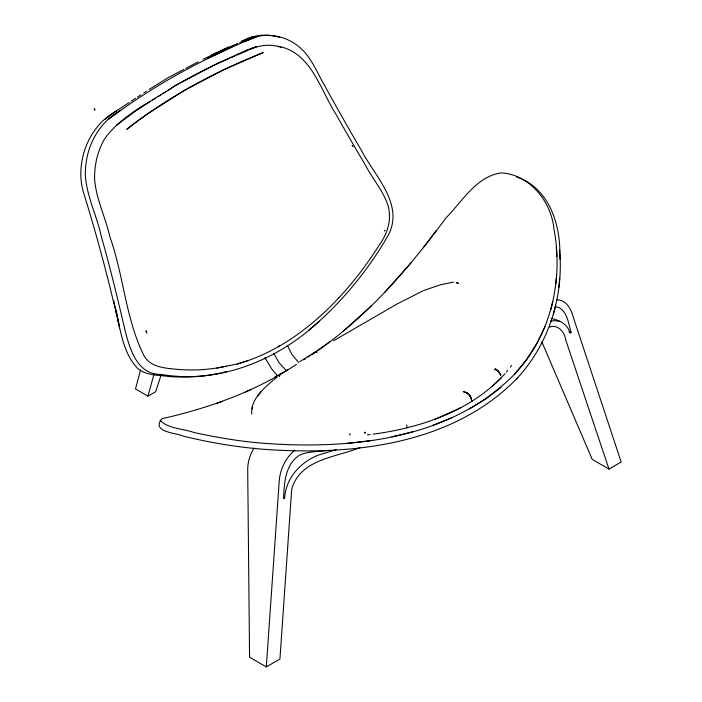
<?xml version="1.0" encoding="UTF-8"?>
<svg xmlns="http://www.w3.org/2000/svg" width="702" height="702" viewBox="0 0 702 702"><rect width="100%" height="100%" fill="white"/><g stroke="black" fill="none" stroke-linecap="round" stroke-linejoin="round"><path stroke-width="1.05" d="M296.446 364.399C255.677 391.347 209.301 408.029 161.908 418.708C150.658 432.257 176.43 432.722 183.292 436.153C210.46 442.725 238.136 447.464 266.04 449.447L266.111 449.456C353.483 455.554 452.027 444.375 516.339 379.168C547.841 345.665 563.215 298.938 559.845 253.299C560.117 222.815 548.271 187.715 516.769 177.009M160.231 420.331C168.12 428.913 183.169 428.553 193.813 432.467C217.822 437.715 242.129 441.786 266.655 443.488L266.725 443.488C353.194 449.552 450.903 438.847 514.548 374.219C550.973 335.819 563.715 279.756 553.878 228.527C551.21 201.456 529.448 174.377 501.228 172.903C476.307 176.316 462.39 201.377 446.077 217.804C409.248 267.804 368.173 315.821 316.699 351.307M254.168 448.016C249.754 454.782 247.473 462.916 247.718 470.998L249.57 657.23L266.312 666.9L279.177 481.747C279.879 469.726 285.451 457.765 294.893 450.166M555.835 283.705L556.633 274.675M558.871 287.285L559.748 278.124M338.224 298.473C353.887 281.669 367.857 263.294 380.045 243.831C387.978 232.862 391.83 218.55 387.952 205.3C383.081 190.575 372.367 178.65 365.321 164.97C355.326 148.175 345.507 131.274 335.951 114.224C320.173 89.61 311.223 52.045 277.825 46.218M550.719 310.003L552.878 301.386M553.474 313.978L555.73 305.23M140.567 369.954L135.486 388.961L147.946 396.156L155.668 391.698L161.1 375.008M147.946 396.156L154.001 374.087M517.725 377.579L516.339 379.168M545.05 326.702L536.635 343.761L526.447 359.652L514.548 374.219M313.548 353.053L315.373 352.228M313.276 353.79L314.628 352.272L316.874 352.185M273.21 380.194C263.347 388.864 250.456 399.605 251.728 414.171M510.389 367.207L511.644 365.479M423.894 246.885L436.363 230.388M261.021 391.751L257.845 395.761M411.091 262.767L384.643 292.444M373.052 434.205C421.419 427.632 471.507 410.828 504.966 373.666M506.353 372.086L507.739 370.516M216.769 368.085L236.855 364.092C276.579 353.159 310.74 327.79 338.601 298.069M492.339 386.372L501.5 377.606M319.234 321.262C346.577 296.358 369.963 267.076 388.39 235.03C404.299 204.106 374.868 176.272 361.679 150.86L361.302 150.219C348.806 128.922 336.627 107.441 324.763 85.793C317.05 72.771 311.741 57.731 299.956 47.631C285.117 34.372 262.004 31.248 244.691 41.462L256.792 36.618C208.871 56.037 162.925 80.274 120.779 110.302C97.209 123.078 84.494 149.789 85.398 175.983C86.916 196.797 96.85 215.9 101.228 236.144C110.24 267.708 117.875 299.649 125.351 331.598C130.151 350.166 137.645 374.824 161.276 374.438C218.752 384.222 277.413 360.337 319.234 321.262L308.924 330.037M371.095 306.116L343.568 330.896M281.265 47.482C264.47 41.19 247.718 49.517 232.678 56.511C213.118 65.233 193.963 74.868 175.403 85.547C151.246 102.062 121.683 114.637 104.431 139.198C97.438 151.325 94.235 165.558 94.63 179.51C96.209 199.28 105.59 217.427 109.819 236.662C123.798 275.544 125.447 318.778 144.103 355.861C150.474 367.067 164.189 368.015 175.614 369.208C192.401 370.796 209.486 369.936 225.947 366.207M129.291 102.457L116.664 110.749C94.27 122.947 81.397 147.508 80.835 172.525C80.66 179.554 81.669 186.6 83.74 193.304C95.033 229.598 105.037 266.286 113.856 303.255C120.375 324.938 121.086 350.956 137.495 368.26C145.972 375.807 158.31 374.894 168.84 376.526C186.127 377.843 203.641 376.798 220.568 373.043M273.894 379.677L276.948 377.299M501.026 387.337L485.977 398.894L469.471 408.933M115.874 111.32L116.664 110.749M109.012 119.05L119.84 110.977M104.8 119.568L115.716 111.434M116.225 125.404L137.206 109.828L149.938 101.737M311.407 354.879L329.694 341.9M120.209 110.714L120.779 110.302M313.618 352.983L315.672 352.044L316.62 352.351M144.445 104.844L134.731 111.557M437.232 418.304L460.328 407.959M131.09 101.272L135.6 98.315M137.408 97.13L141.014 94.761M143.717 92.98L146.42 91.207M149.122 89.426L168.524 77.474L183.88 69.41M303.685 359.889L305.414 358.757M308.011 357.046L309.749 355.914M311.477 354.773L315.812 351.939M299.824 361.609L314.382 352.439M152.667 100L155.396 98.262M158.125 96.534L160.855 94.796M162.671 93.638L165.4 91.909M167.216 90.751L175.403 85.547L215.11 64.654L229.914 58.196M333.564 340.742L397.121 303.948L423.166 290.742M274.649 377.272L288.197 369.471M266.312 666.9L279.94 659.029L291.681 489.426C300.035 458.968 335.881 457.511 360.284 447.534M541.883 341.979L592.234 459.398L608.976 469.068L621.182 462.021L572.955 316.286C571.033 308.634 565.873 299.587 556.835 299.938M185.802 68.401L198.28 61.846M203.08 59.328L228.729 46.92M279.308 346.191L278.194 346.788M207.239 58.564L231.941 46.981M244.928 51.22L256.563 46.56L249.658 49.579M215.084 54.774L219.463 52.676M245.524 391.97L251.316 389.294M264.312 358.748L265.997 357.976M211.714 54.791L237.767 43.436M239.768 42.559L245.779 39.935M247.788 39.066C257.555 33.854 269.357 34.328 279.721 37.399M231.888 57.336L234.854 56.037M236.828 55.177L247.683 50.439M555.273 306.704C566.9 307.932 568.497 323.569 571.086 332.572L569.892 333.081C568.058 324.271 559.266 320.007 551.202 318.436M435.012 419.164L437.311 418.243M432.757 425.377L451.684 417.769M424.061 290.347L440.593 284.775L453.606 282.072M216.874 403.378L222.56 401.36M237.197 364.013L247.499 360.784M336.135 449.684L318.708 455.01C300.561 461.811 285.53 478.413 284.617 498.394L283.547 498.587C284.196 483.055 285.17 463.653 300.175 454.861C309.161 450.921 319.217 451.983 328.668 450.333M549.499 327.079C557.976 323.903 564.759 332.292 565.742 339.943L608.976 469.068M391.795 436.872L412.767 431.748M222.595 372.56L226.641 371.595M219.331 373.692L221.63 373.324M550.526 321.051L554.457 320.665L559.424 321.27M347.253 443.357L369.936 440.733M367.365 434.854L370.121 434.564M569.024 331.818L571.086 332.572M286.284 370.7L278.834 362.381L273.648 353.185M298.692 362.548L292.111 354.712L287.285 345.305M277.176 375.517L271.648 368.857L264.882 357.511M94.252 108.933L95.024 110.153L94.156 108.775M116.55 312.829L119.559 327.869M115.812 309.477L119.024 325.579M113.724 300.482L116.479 314.408M406.739 424.973L407.02 427.825M349.859 433.371L350.008 435.284M252.202 407.213L252.36 409.117M556.309 247.113L556.87 256.362M559.669 250.166L560.152 259.547M456.572 282.853L458.292 283.31L456.572 282.853M384.836 230.554L384.608 231.081L384.363 230.344L384.836 230.554M498.244 370.744L497.736 371.525L498.244 370.744M499.35 372.051L498.929 372.692L499.35 372.051M496.963 369.629L496.349 370.568L496.963 369.629M500.21 373.473L499.859 373.999L500.21 373.473M495.612 368.804L494.866 369.901L495.612 368.804M500.772 374.903L500.447 375.359L500.772 374.903M352.799 146.507L352.22 145.516L352.799 146.507M279.844 375.719L279.387 376.158L279.844 375.719M278.852 346.209L279.966 345.612L278.852 346.209M135.539 122.534L126.693 129.344C167.936 96.955 214.531 71.841 263.197 52.562L223.482 69.884L184.512 90.356L147.008 114.242L135.539 122.534M469.05 394.506L470.831 397.244L471.841 401.412C471.367 396.753 468.032 392.321 463.232 391.637C466.268 392.146 469.708 394.27 470.673 397.341C471.516 395.121 461.898 389.233 469.05 394.506M287.548 370.235L286.276 370.595L287.548 370.235M146.718 332.906L146.051 330.888L146.718 332.906M247.543 38.461L241.585 41.339L253.799 36.443L247.543 38.461M364.935 432.23L365.005 433.152L364.935 432.23"/></g></svg>
